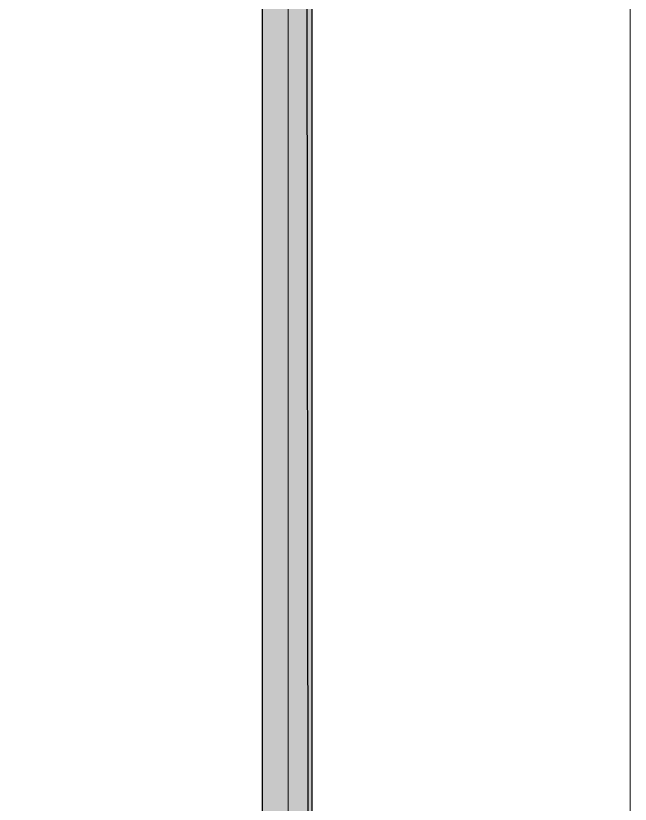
# Model space of a CAD drawing. Header units: millimetres. Extents: x -258556 to -95372, y 16759 to 83874.
# Drawn here: x -128154.85 to -128145.88, y 41456.98 to 41468.48 of the extents above; entities that cross this region are included whole.
import ezdxf
from ezdxf.xclip import XClip

# ---------------------------------------------------------------- set-up
doc = ezdxf.new("R2010")
doc.units = ezdxf.units.MM
doc.header["$LTSCALE"] = 0.5
doc.header["$XCLIPFRAME"] = 2

# ---------------------------------------------------------------- blocks, each defined once
blk = doc.blocks.new('MF13D4CA0')
at = {"color": 7, "linetype": 'Continuous', "lineweight": 5, "true_color": 0x000007}
blk.add_lwpolyline([(17.896, 582.899), (17.896, 11.049), (823.422, 11.049), (823.422, 582.899)], close=True, dxfattribs=at)

msp = doc.modelspace()

# ---------------------------------------------------------------- hatches: boundary and pattern name
at = {"true_color": 0x000007}
h = msp.add_hatch(color=7, dxfattribs=at)
h.paths.add_polyline_path([(-128336.362, 41416.87), (-128336.362, 41416.147), (-128151.253, 41416.87)])
h.paths.add_polyline_path([(-128336.362, 41416.147), (-128151.253, 41416.87), (-128150.53, 41416.182)])
h.paths.add_polyline_path([(-128151.253, 41416.87), (-128150.53, 41416.182), (-128151.253, 42001.108)])
h.paths.add_polyline_path([(-128150.53, 41416.182), (-128151.253, 42001.108), (-128150.53, 42001.762)])
h.paths.add_polyline_path([(-128151.253, 42001.108), (-128150.53, 42001.762), (-128963.796, 42001.108)])
h.paths.add_polyline_path([(-128150.53, 42001.762), (-128963.796, 42001.108), (-128964.484, 42001.762)])
h.paths.add_polyline_path([(-128963.796, 42001.108), (-128964.484, 42001.762), (-128963.796, 41416.87)])
h.paths.add_polyline_path([(-128964.484, 42001.762), (-128963.796, 41416.87), (-128964.484, 41416.182)])
h.paths.add_polyline_path([(-128963.796, 41416.87), (-128964.484, 41416.182), (-128336.362, 41416.733)])
h.paths.add_polyline_path([(-128964.484, 41416.182), (-128336.362, 41416.733), (-128336.362, 41416.044)])

# ---------------------------------------------------------------- linework, layer by layer
at = {"color": 7, "linetype": 'Continuous', "lineweight": -2, "true_color": 0x000007}
for points in [[(-128150.53, 41416.182), (-128151.253, 42001.108), (-128150.53, 42001.762)], [(-128151.253, 41416.87), (-128150.53, 41416.182), (-128151.253, 42001.108)]]:
    msp.add_lwpolyline(points, close=True, dxfattribs=at)
at = {"color": 7, "linetype": 'Continuous', "lineweight": 5, "true_color": 0x000007}
msp.add_lwpolyline([(-128964.14, 41416.526), (-128150.875, 41416.388), (-128150.875, 42001.418), (-128964.14, 42001.418)], close=True, dxfattribs=at)

# ---------------------------------------------------------------- block references
at = {"color": 7, "true_color": 0xffffff}
ref = msp.add_blockref('MF13D4CA0', (-129002.656, 41399.901), dxfattribs=dict(at, xscale=1.040502, yscale=1.040502, zscale=1.040502))
XClip(ref).set_block_clipping_path([(17.9953933291, 10.8175456262), (823.5538829452, 582.7005601007)])

doc.saveas('drawing.dxf')
